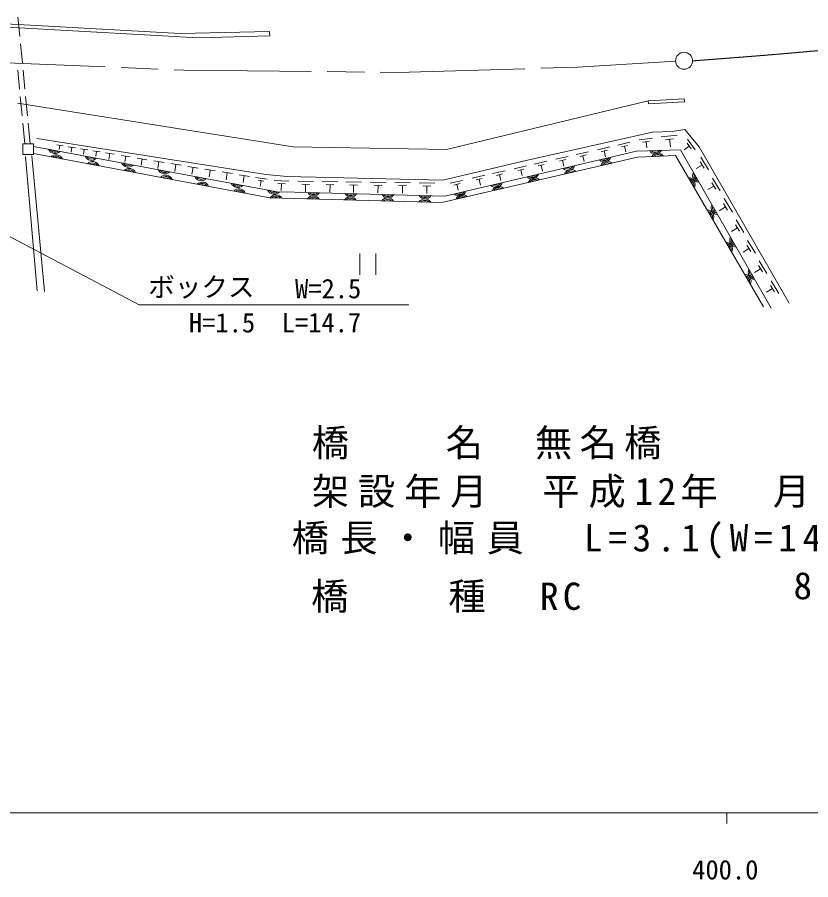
# Model space of a CAD drawing. Units: millimetres, scale not verified. Extents: x 40000 to 680000, y 20000 to 380000.
# Drawn here: x 401204 to 475886, y 198715 to 279871 of the extents above; entities that cross this region are included whole.
import ezdxf
from ezdxf.enums import TextEntityAlignment as Align

# ---------------------------------------------------------------- set-up
doc = ezdxf.new("R2010")
doc.units = ezdxf.units.MM
doc.header["$LTSCALE"] = 1000
doc.linetypes.add('CHAIN', pattern=[18.5, 12, -1.5, 3.5, -1.5])
for name, color, linetype, lineweight in [('M-BGD', 7, 'Continuous', 13), ('M-BMK', 2, 'CHAIN', 13), ('M-BMK-SRVR', 3, 'Continuous', 13), ('M-STR-HTXT', 7, 'Continuous', 13), ('M-STR-STRD', 7, 'Continuous', 13), ('M-TTL-BAND', 7, 'Continuous', 13)]:
    doc.layers.add(name, color=color, linetype=linetype, lineweight=lineweight)
doc.styles.add('ＭＳ ゴシック', font='')
doc.styles.get('ＭＳ ゴシック').set_extended_font_data('MS Gothic')

msp = doc.modelspace()

# ---------------------------------------------------------------- linework, layer by layer
at = {"layer": 'M-BGD'}
for p, q in [((396285, 279418), (401304, 279203)), ((401272, 279866), (401446, 278074)), ((401304, 279203), (416544, 278356)), ((396271, 279116), (401389, 278864)), ((418237, 277933), (401389, 278864)), ((416544, 278356), (424955, 278540)), ((424955, 278540), (424962, 278126)), ((424962, 278126), (418237, 277933)), ((401513, 277378), (401687, 275586)), ((401244, 274889), (401417, 273098)), ((401754, 274889), (401928, 273098)), ((401485, 272401), (401658, 270609)), ((401995, 272401), (402169, 270609)), ((401726, 269913), (401916, 267946)), ((402236, 269913), (402427, 267946)), ((449225, 266418), (460994, 269043)), ((460994, 269043), (462857, 269127)), ((461798, 268607), (463316, 268784)), ((462857, 269127), (464042, 269297)), ((464042, 269297), (465397, 267688)), ((403038, 268452), (424587, 265063)), ((404937, 267858), (405515, 267764)), ((457743, 267847), (458873, 268104)), ((459738, 268338), (460987, 268487)), ((460080, 268125), (460704, 268200)), ((460392, 268162), (460462, 267580)), ((462213, 268347), (462972, 268436)), ((462592, 268392), (462676, 267683)), ((464269, 268008), (464634, 267495)), ((464292, 268410), (465021, 267385)), ((402721, 267712), (425831, 263422)), ((405226, 267811), (405163, 267426)), ((406007, 267683), (406682, 267572)), ((406345, 267628), (406272, 267178)), ((407164, 267493), (407839, 267383)), ((407502, 267438), (407429, 266988)), ((408321, 267304), (408996, 267194)), ((408659, 267249), (408585, 266799)), ((409514, 267109), (410339, 266974)), ((409927, 267041), (409837, 266491)), ((441442, 263021), (459481, 267259)), ((453793, 266948), (454976, 267217)), ((455804, 267406), (456987, 267675)), ((456154, 267236), (456745, 267371)), ((456449, 267304), (456575, 266752)), ((458077, 267685), (458642, 267813)), ((458359, 267749), (458479, 267222)), ((459481, 267259), (463620, 267394)), ((463620, 267394), (472170, 252513)), ((464451, 267751), (463973, 267411)), ((465397, 267688), (473863, 252956)), ((401981, 266757), (403082, 254141)), ((402574, 266841), (403759, 254057)), ((411003, 266865), (411839, 266728)), ((411421, 266797), (411330, 266239)), ((412505, 266619), (413412, 266470)), ((412959, 266545), (412860, 265940)), ((414044, 266367), (415021, 266207)), ((414532, 266287), (414426, 265636)), ((441267, 264555), (449225, 266418)), ((449869, 266055), (451052, 266325)), ((451881, 266513), (453064, 266782)), ((452230, 266344), (452822, 266478)), ((452526, 266411), (452652, 265859)), ((454142, 266779), (454734, 266913)), ((454438, 266846), (454564, 266294)), ((463172, 266863), (459578, 266691)), ((471426, 252619), (463172, 266863)), ((465492, 266261), (465855, 265665)), ((465549, 266705), (466275, 265512)), ((415652, 266104), (416629, 265944)), ((416141, 266024), (416035, 265372)), ((417261, 265840), (418238, 265680)), ((417749, 265760), (417643, 265109)), ((418869, 265577), (419847, 265417)), ((419358, 265497), (419252, 264845)), ((445946, 265163), (447129, 265432)), ((447957, 265620), (449140, 265890)), ((448307, 265451), (448898, 265586)), ((448602, 265518), (448728, 264967)), ((450219, 265886), (450810, 266021)), ((450514, 265953), (450640, 265402)), ((465673, 265963), (465117, 265624)), ((420478, 265314), (421455, 265154)), ((420967, 265234), (420860, 264582)), ((422087, 265050), (423064, 264890)), ((422575, 264970), (422469, 264319)), ((423640, 264788), (424728, 264626)), ((424587, 265063), (426619, 264894)), ((426619, 264894), (441267, 264555)), ((444034, 264728), (445216, 264997)), ((444383, 264559), (444975, 264693)), ((444679, 264626), (444805, 264074)), ((446295, 264994), (446887, 265128)), ((446591, 265061), (446717, 264509)), ((466649, 264732), (467356, 263527)), ((423879, 264530), (424423, 264449)), ((424151, 264489), (424076, 263981)), ((425378, 264510), (426772, 264459)), ((425716, 264218), (426413, 264193)), ((426064, 264206), (426041, 263555)), ((427616, 264459), (429090, 264425)), ((427978, 264155), (428715, 264138)), ((428346, 264147), (428331, 263459)), ((429914, 264425), (431388, 264391)), ((430275, 264122), (431013, 264105)), ((430644, 264113), (430629, 263425)), ((432132, 264395), (433606, 264361)), ((432494, 264091), (433231, 264074)), ((432862, 264083), (432847, 263395)), ((434428, 264362), (435903, 264328)), ((434790, 264059), (435527, 264042)), ((435159, 264051), (435143, 263362)), ((436736, 264330), (438210, 264296)), ((437097, 264027), (437835, 264010)), ((437466, 264018), (437451, 263330)), ((439029, 264298), (440504, 264264)), ((439391, 263995), (440128, 263978)), ((439760, 263986), (439744, 263298)), ((441939, 264252), (443122, 264521)), ((442289, 264082), (442880, 264217)), ((442585, 264150), (442711, 263598)), ((466762, 263988), (466200, 263658)), ((466585, 264289), (466939, 263687)), ((426097, 263437), (425831, 263422)), ((426097, 263437), (441442, 263021)), ((467682, 262342), (468063, 261704)), ((467746, 262814), (468510, 261538)), ((467873, 262023), (467277, 261666)), ((468855, 260794), (469591, 259607)), ((468986, 260053), (468433, 259709)), ((468802, 260350), (469170, 259757)), ((470068, 258123), (469514, 257779)), ((469884, 258420), (470252, 257826)), ((469937, 258863), (470673, 257677)), ((433452, 257641), (433452, 255641)), ((434952, 255641), (434952, 257641)), ((470975, 256504), (471343, 255910)), ((471028, 256948), (471764, 255761)), ((471159, 256207), (470605, 255863)), ((472145, 255077), (472882, 253890)), ((472276, 254336), (471723, 253992)), ((472092, 254633), (472460, 254040))]:
    msp.add_line(p, q, dxfattribs=at)
msp.add_lwpolyline([(401731, 266957), (402721, 266957), (402721, 267946), (401731, 267946)], close=True, dxfattribs=at)
msp.add_lwpolyline([(459578, 266691), (441154, 262430), (424967, 262888), (402721, 267042)], dxfattribs=at)
for centre, radius, start, end in [((404752, 267695), 654, 202.26247, 316.7043), ((404752, 267695), 523, 212.0737, 306.89307), ((404752, 267695), 392, 233.95016, 285.01661), ((461269, 267672), 654, 214.64241, 329.08425), ((461269, 267672), 523, 224.45365, 319.27301), ((461491, 266428), 654, 35.50779, 149.94963), ((461269, 267672), 392, 246.33011, 297.39656), ((404852, 266284), 654, 22.20247, 136.64431), ((404852, 266284), 523, 32.01371, 126.83307), ((404852, 266284), 392, 53.89016, 104.95662), ((408193, 267056), 654, 202.26247, 316.7043), ((408193, 267056), 523, 212.0737, 306.89307), ((408293, 265641), 654, 22.20247, 136.64431), ((408193, 267056), 392, 233.95016, 285.01661), ((456450, 266911), 654, 226.00078, 340.44261), ((456735, 265670), 654, 45.80125, 160.24309), ((456450, 266911), 523, 235.81202, 330.63138), ((456735, 265670), 523, 55.61249, 150.43185), ((456450, 266911), 392, 257.68847, 308.75492), ((461491, 266428), 523, 45.31903, 140.13839), ((461491, 266428), 392, 67.19548, 118.26194), ((408293, 265641), 523, 32.01371, 126.83307), ((408293, 265641), 392, 53.89016, 104.95662), ((411634, 266417), 654, 202.26247, 316.7043), ((411634, 266417), 523, 212.0737, 306.89307), ((411733, 264999), 654, 22.20247, 136.64431), ((411634, 266417), 392, 233.95016, 285.01661), ((411733, 264999), 523, 32.01371, 126.83307), ((411733, 264999), 392, 53.89016, 104.95662), ((415076, 265779), 654, 202.26247, 316.7043), ((415076, 265779), 523, 212.0737, 306.89307), ((415076, 265779), 392, 233.95016, 285.01661), ((453043, 266110), 654, 226.00078, 340.44261), ((453325, 264882), 654, 45.80125, 160.24309), ((453043, 266110), 523, 235.81202, 330.63138), ((453325, 264882), 523, 55.61249, 150.43185), ((453043, 266110), 392, 257.68847, 308.75492), ((456735, 265670), 392, 77.48894, 128.5554), ((415174, 264357), 654, 22.20247, 136.64431), ((415174, 264357), 523, 32.01371, 126.83307), ((415174, 264357), 392, 53.89016, 104.95662), ((418517, 265140), 654, 202.26247, 316.7043), ((418517, 265140), 523, 212.0737, 306.89307), ((418517, 265140), 392, 233.95016, 285.01661), ((449635, 265310), 654, 226.00078, 340.44261), ((449915, 264093), 654, 45.80125, 160.24309), ((449635, 265310), 523, 235.81202, 330.63138), ((449915, 264093), 523, 55.61249, 150.43185), ((449635, 265310), 392, 257.68847, 308.75492), ((453325, 264882), 392, 77.48894, 128.5554), ((464351, 264122), 654, 332.86996, 87.3118), ((464351, 264122), 523, 342.6812, 77.50056), ((465422, 264969), 654, 152.65813, 267.09997), ((465422, 264969), 523, 162.46937, 257.28873), ((465422, 264969), 392, 184.34582, 235.41228), ((418614, 263714), 654, 22.20247, 136.64431), ((418614, 263714), 523, 32.01371, 126.83307), ((418614, 263714), 392, 53.89016, 104.95662), ((421958, 264501), 654, 202.26247, 316.7043), ((421958, 264501), 523, 212.0737, 306.89307), ((421958, 264501), 392, 233.95016, 285.01661), ((446228, 264509), 654, 226.00078, 340.44261), ((446505, 263304), 654, 45.80125, 160.24309), ((446228, 264509), 523, 235.81202, 330.63138), ((446505, 263304), 523, 55.61249, 150.43185), ((446228, 264509), 392, 257.68847, 308.75492), ((449915, 264093), 392, 77.48894, 128.5554), ((464351, 264122), 392, 4.55765, 55.62411), ((422055, 263072), 654, 22.20247, 136.64431), ((422055, 263072), 523, 32.01371, 126.83307), ((422055, 263072), 392, 53.89016, 104.95662), ((425369, 263869), 654, 202.38161, 316.82345), ((425369, 263869), 523, 212.19285, 307.01221), ((425560, 262517), 654, 31.15914, 145.60098), ((425369, 263869), 392, 234.0693, 285.13576), ((425560, 262517), 523, 40.97038, 135.78974), ((429059, 262418), 654, 31.15914, 145.60098), ((429106, 263710), 654, 211.22557, 325.66741), ((429106, 263710), 523, 221.03681, 315.85617), ((429106, 263710), 392, 242.91326, 293.97972), ((432558, 262319), 654, 31.15914, 145.60098), ((432605, 263615), 654, 211.22557, 325.66741), ((432605, 263615), 523, 221.03681, 315.85617), ((432605, 263615), 392, 242.91326, 293.97972), ((436103, 263520), 654, 211.22557, 325.66741), ((436103, 263520), 523, 221.03681, 315.85617), ((436103, 263520), 392, 242.91326, 293.97972), ((439602, 263425), 654, 211.22557, 325.66741), ((439602, 263425), 523, 221.03681, 315.85617), ((439602, 263425), 392, 242.91326, 293.97972), ((442821, 263709), 654, 226.00078, 340.44261), ((443095, 262516), 654, 45.80125, 160.24309), ((442821, 263709), 523, 235.81202, 330.63138), ((443095, 262516), 523, 55.61249, 150.43185), ((442821, 263709), 392, 257.68847, 308.75492), ((446505, 263304), 392, 77.48894, 128.5554), ((425560, 262517), 392, 62.84683, 113.91329), ((429059, 262418), 523, 40.97038, 135.78974), ((429059, 262418), 392, 62.84683, 113.91329), ((432558, 262319), 523, 40.97038, 135.78974), ((432558, 262319), 392, 62.84683, 113.91329), ((436056, 262220), 654, 31.15914, 145.60098), ((436056, 262220), 523, 40.97038, 135.78974), ((436056, 262220), 392, 62.84683, 113.91329), ((439555, 262121), 654, 31.15914, 145.60098), ((439555, 262121), 523, 40.97038, 135.78974), ((439555, 262121), 392, 62.84683, 113.91329), ((443095, 262516), 392, 77.48894, 128.5554), ((467165, 261934), 654, 152.65813, 267.09997), ((466106, 261093), 654, 332.86996, 87.3118), ((466106, 261093), 523, 342.6812, 77.50056), ((466106, 261093), 392, 4.55765, 55.62411), ((467165, 261934), 523, 162.46937, 257.28873), ((467165, 261934), 392, 184.34582, 235.41228), ((468909, 258899), 654, 152.65813, 267.09997), ((468909, 258899), 523, 162.46937, 257.28873), ((467861, 258065), 654, 332.86996, 87.3118), ((467861, 258065), 523, 342.6812, 77.50056), ((467861, 258065), 392, 4.55765, 55.62411), ((468909, 258899), 392, 184.34582, 235.41228), ((469615, 255037), 654, 332.86996, 87.3118), ((470652, 255865), 654, 152.65813, 267.09997), ((470652, 255865), 523, 162.46937, 257.28873), ((470652, 255865), 392, 184.34582, 235.41228), ((469615, 255037), 523, 342.6812, 77.50056), ((469615, 255037), 392, 4.55765, 55.62411)]:
    msp.add_arc(centre, radius, start, end, dxfattribs=at)
at = {"layer": 'M-BMK'}
for p, q in [((397485, 275675), (416876, 274892)), ((436996, 274682), (453962, 275178)), ((453962, 275178), (463159, 275731)), ((416876, 274892), (436996, 274682))]:
    msp.add_line(p, q, dxfattribs=at)
msp.add_open_spline([(464758, 275765), (471127, 276249), (472771, 276379), (477900, 276850), (483680, 277381), (486914, 277722), (492682, 278376), (497978, 278976), (500954, 279248), (506228, 280025), (512604, 280963), (516152, 281647), (522486, 282833), (529313, 284112), (533125, 284901), (539900, 286427), (548471, 288359), (551261, 289147), (561703, 291952)], degree=3, knots=[0, 0, 0, 0, 1, 1, 1, 2, 2, 2, 3, 3, 3, 4, 4, 4, 5, 5, 5, 6, 6, 6, 6], dxfattribs=at)
at = {"layer": 'M-BMK-SRVR'}
msp.add_circle((463958, 275774), 800, dxfattribs=at)
at = {"layer": 'M-STR-HTXT'}
for p, q in [((412668, 252801), (381466, 269288)), ((438046, 252809), (412668, 252801))]:
    msp.add_line(p, q, dxfattribs=at)
at = {"layer": 'M-STR-STRD'}
for p, q in [((441589, 267428), (460597, 272000)), ((463978, 272179), (460597, 272000)), ((460597, 272000), (460607, 271722)), ((460607, 271722), (464007, 271912)), ((464007, 271912), (463978, 272179)), ((401232, 271784), (427182, 267693)), ((427182, 267693), (441589, 267428))]:
    msp.add_line(p, q, dxfattribs=at)
at = {"layer": 'M-TTL-BAND'}
for p, q in [((40000, 205000), (579000, 205000)), ((468000, 205000), (468000, 204000))]:
    msp.add_line(p, q, dxfattribs=at)

# ---------------------------------------------------------------- texts
at = {"layer": 'M-STR-HTXT', "style": 'ＭＳ ゴシック'}
for s, p in [('ボックス', (418533, 254493)), ('W=2.5', (430466, 254338)), ('H=1.5\u3000L=14.7', (425468, 251138))]:
    msp.add_text(s, height=1833, rotation=0.078, dxfattribs=at).set_placement(p, align=Align.MIDDLE_CENTER)
at = {"layer": 'M-STR-HTXT', "char_height": 2566, "attachment_point": 7, "style": 'ＭＳ ゴシック'}
for s, insert in [('\\T1.2;橋\u3000\u3000名\u3000無名橋', (428931, 238266)), ('\\T1.24;架設年月\u3000平成12年\\~\\~月', (428931, 233682)), ('\\T1.31;橋長・幅員\u3000L=3.1(W=14.75)', (427036, 228923)), ('\\T1.4;8.2', (474264, 225065)), ('\\T1.23;橋\u3000\u3000種\u3000RC', (428869, 223829))]:
    msp.add_mtext(s, dxfattribs=dict(at, insert=insert))
at = {"layer": 'M-TTL-BAND', "style": 'ＭＳ ゴシック'}
msp.add_text('400.0', height=1833, dxfattribs=at).set_placement((467844, 198195), align=Align.BOTTOM_CENTER)

doc.saveas('drawing.dxf')
